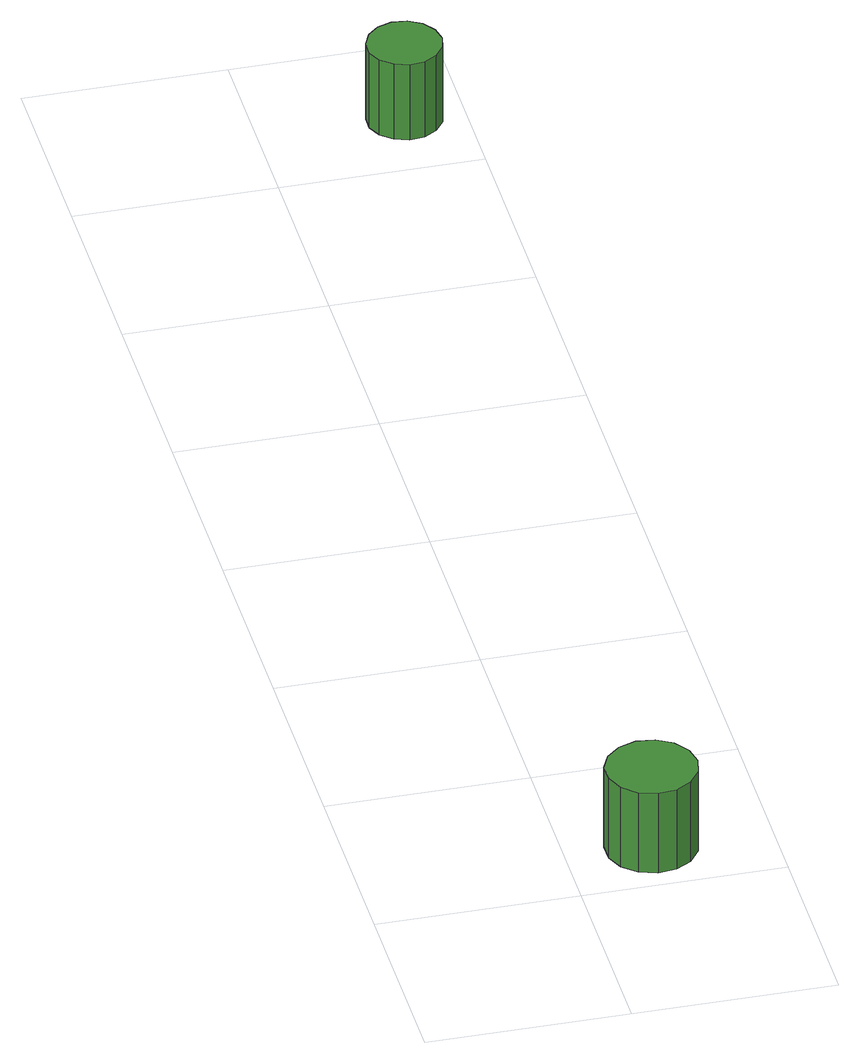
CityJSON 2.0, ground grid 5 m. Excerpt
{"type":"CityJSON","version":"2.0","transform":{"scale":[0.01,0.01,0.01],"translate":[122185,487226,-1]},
"CityObjects":{
"tree1":{"type":"SolitaryVegetationObject","attributes":{"function":"something"},"geometry":[{"type":"MultiSurface","lod":"1","boundaries":[[[0,1,2,3,4,5,6,7,8,9,10,11,12,13,14]],[[15,16,17,18,19,20,21,22,23,24,25,26,27,28,29]],[[0,29,28,1]],[[1,28,27,2]],[[2,27,26,3]],[[3,26,25,4]],[[4,25,24,5]],[[5,24,23,6]],[[6,23,22,7]],[[7,22,21,8]],[[8,21,20,9]],[[9,20,19,10]],[[10,19,18,11]],[[11,18,17,12]],[[12,17,16,13]],[[13,16,15,14]],[[14,15,29,0]]]}]},
"tree2":{"type":"SolitaryVegetationObject","attributes":{"function":"something"},"geometry":[{"type":"MultiSurface","lod":"1","boundaries":[[[30,31,32,33,34,35,36,37,38,39,40,41,42,43,44]],[[45,46,47,48,49,50,51,52,53,54,55,56,57,58,59]],[[30,59,58,31]],[[31,58,57,32]],[[32,57,56,33]],[[33,56,55,34]],[[34,55,54,35]],[[35,54,53,36]],[[36,53,52,37]],[[37,52,51,38]],[[38,51,50,39]],[[39,50,49,40]],[[40,49,48,41]],[[41,48,47,42]],[[42,47,46,43]],[[43,46,45,44]],[[44,45,59,30]]]}]}
},
"vertices":[
[320,160,293],[310,205,293],[283,243,293],[243,266,293],[197,271,293],[153,256,293],[118,225,293],[99,183,293],[99,136,293],[118,94,293],[153,63,293],[197,49,293],[243,54,293],[283,77,293],[310,114,293],[310,114,67],[283,77,67],[243,54,67],[197,49,67],[153,63,67],[118,94,67],[99,136,67],[99,183,67],[118,225,67],[153,256,67],[197,271,67],[243,266,67],[283,243,67],[310,205,67],[320,160,67],
[442,3196,290],[434,3233,290],[412,3264,290],[379,3283,290],[342,3287,290],[306,3275,290],[278,3250,290],[262,3215,290],[262,3177,290],[278,3143,290],[306,3118,290],[342,3106,290],[379,3110,290],[412,3129,290],[434,3159,290],[434,3159,76],[412,3129,76],[379,3110,76],[342,3106,76],[306,3118,76],[278,3143,76],[262,3177,76],[262,3215,76],[278,3250,76],[306,3275,76],[342,3287,76],[379,3283,76],[412,3264,76],[434,3233,76],[442,3196,76]
]}
